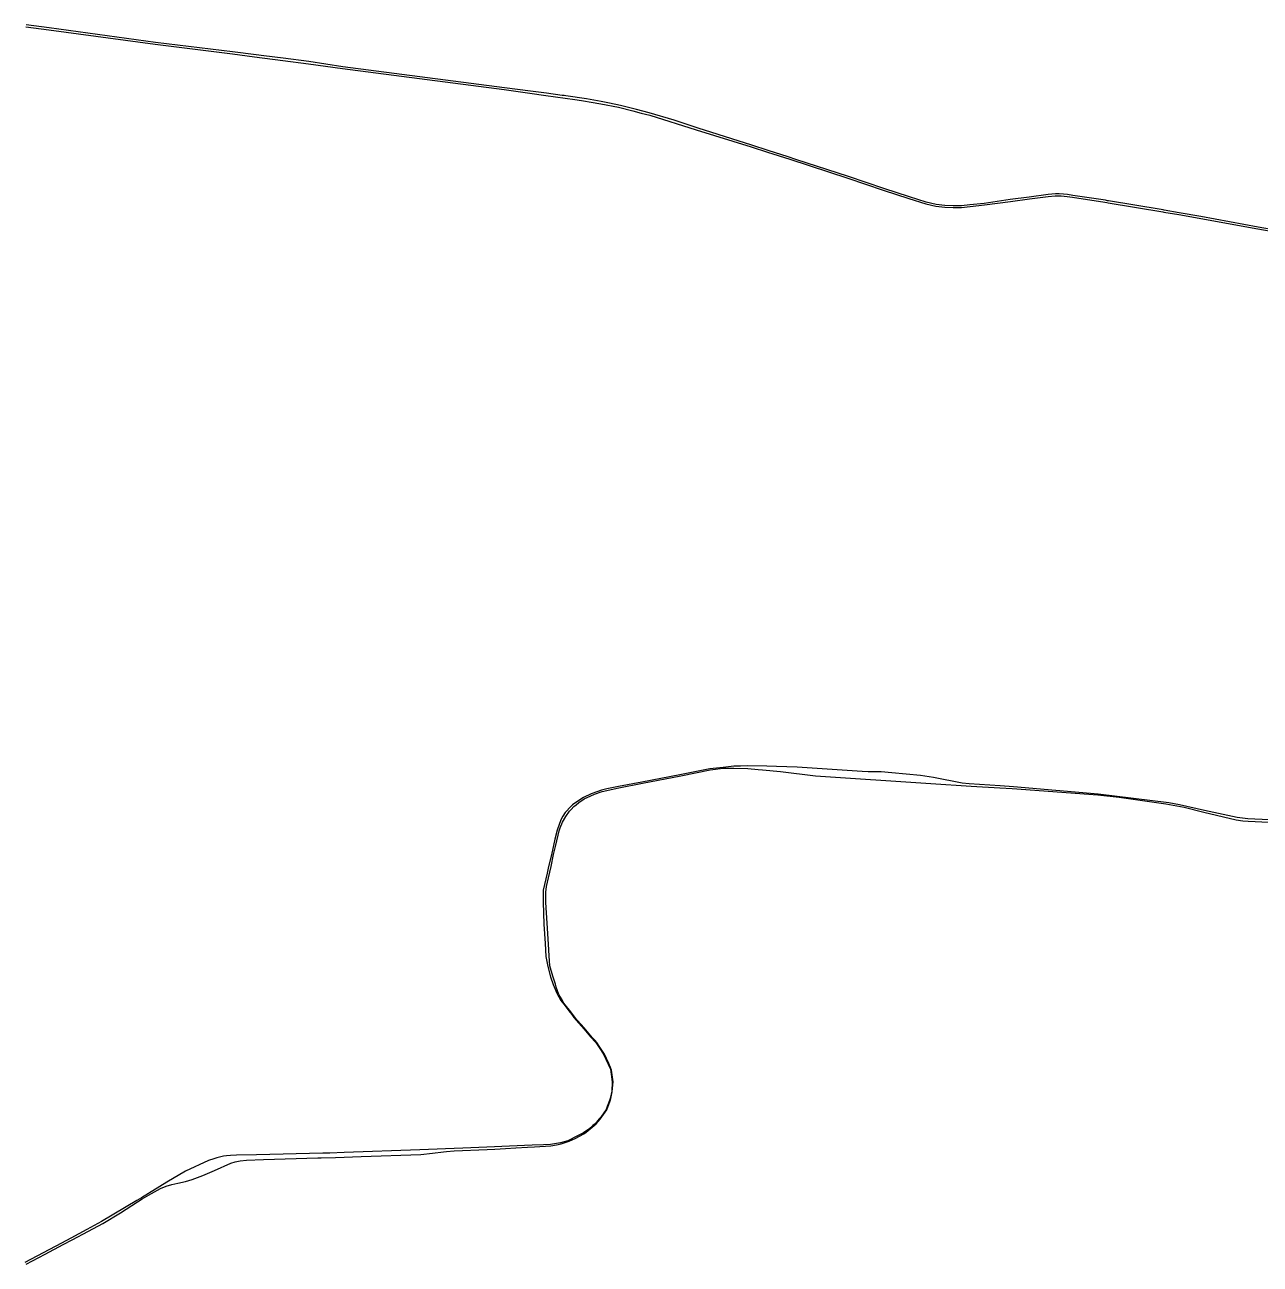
# Model space of a CAD drawing. Header units: metres. Extents: x 121.2 to 135.4, y 31 to 34.7.
# Drawn here: x 121.2925 to 121.3727, y 31.189 to 31.2695 of the extents above; entities that cross this region are included whole.
import ezdxf

# ---------------------------------------------------------------- set-up
doc = ezdxf.new("R2010")
doc.units = ezdxf.units.M
doc.layers.add('RAILWAYS', color=2, linetype='Continuous')

msp = doc.modelspace()

# ---------------------------------------------------------------- linework, layer by layer
at = {"layer": 'RAILWAYS'}
for points in [[(121.292527, 31.269389), (121.294019, 31.269193), (121.300927, 31.268271), (121.30596, 31.267632), (121.307387, 31.267441), (121.309235, 31.267204), (121.3109, 31.266993), (121.313106, 31.26668), (121.323608, 31.265311), (121.325284, 31.265071), (121.326319, 31.264932), (121.328197, 31.264667), (121.328639, 31.264603), (121.328764, 31.264585), (121.329258, 31.264501), (121.32988, 31.264388), (121.33103, 31.26416), (121.33196, 31.263922), (121.332505, 31.263783), (121.333061, 31.263643), (121.336071, 31.2627), (121.339652, 31.261581), (121.340711, 31.261244), (121.342172, 31.260781), (121.345946, 31.259553), (121.348221, 31.25877), (121.3499, 31.258229), (121.350995, 31.257894), (121.351649, 31.257743), (121.352228, 31.257665), (121.35277, 31.257642), (121.353328, 31.257656), (121.353886, 31.257711), (121.354806, 31.257809), (121.356509, 31.258032), (121.357735, 31.258199), (121.358961, 31.258367), (121.359406, 31.258408), (121.359803, 31.258404), (121.360181, 31.258371), (121.36053, 31.258328), (121.362628, 31.257995), (121.36277, 31.257972), (121.362848, 31.257959), (121.366393, 31.257363), (121.366467, 31.257351), (121.367433, 31.257189), (121.372565, 31.256259), (121.375049, 31.255826)], [(121.375074, 31.255932), (121.37259, 31.256365), (121.368865, 31.257057), (121.36746, 31.257304), (121.366497, 31.257475), (121.366416, 31.257489), (121.366303, 31.257509), (121.362878, 31.258079), (121.362813, 31.25809), (121.36267, 31.258114), (121.36055, 31.258434), (121.360213, 31.258486), (121.359943, 31.258517), (121.359669, 31.258531), (121.359432, 31.25853), (121.3592, 31.258518), (121.358958, 31.258493), (121.357711, 31.258326), (121.356479, 31.25816), (121.354789, 31.257915), (121.353871, 31.257818), (121.353319, 31.257764), (121.352772, 31.25775), (121.352242, 31.257773), (121.351675, 31.257849), (121.351033, 31.257997), (121.349944, 31.25833), (121.348265, 31.258872), (121.345969, 31.259658), (121.342556, 31.26077), (121.342063, 31.260937), (121.340755, 31.261345), (121.339704, 31.261688), (121.33621, 31.262792), (121.334643, 31.263316), (121.333038, 31.263807), (121.332195, 31.264023), (121.331174, 31.264277), (121.330448, 31.264438), (121.329905, 31.26454), (121.328956, 31.264706), (121.32762, 31.2649), (121.327495, 31.264918), (121.327374, 31.264935), (121.326346, 31.265075), (121.325318, 31.265215), (121.323627, 31.265418), (121.313125, 31.266787), (121.310924, 31.267128), (121.309255, 31.267348), (121.307993, 31.267511), (121.307488, 31.267572), (121.305965, 31.267761), (121.300946, 31.268378), (121.294051, 31.269322), (121.292544, 31.269522)], [(121.373317, 31.217853), (121.371919, 31.217907), (121.371232, 31.218003), (121.3691, 31.218461), (121.367485, 31.218813), (121.366789, 31.218957), (121.362194, 31.219527), (121.356707, 31.219984), (121.355833, 31.220052), (121.353809, 31.220189), (121.353373, 31.220235), (121.351503, 31.22059), (121.350651, 31.22072), (121.349726, 31.220823), (121.348799, 31.220908), (121.348093, 31.220962), (121.347252, 31.220975), (121.346869, 31.220983), (121.342645, 31.221262), (121.341295, 31.221314), (121.340679, 31.221344), (121.339397, 31.221362), (121.338967, 31.221343), (121.338539, 31.22133), (121.33783, 31.221251), (121.336974, 31.221159), (121.335014, 31.220783), (121.332545, 31.220295), (121.331041, 31.220014), (121.330277, 31.219859), (121.329934, 31.219778), (121.329628, 31.219676), (121.329249, 31.219532), (121.328764, 31.219293), (121.328334, 31.219013), (121.328056, 31.218818), (121.327843, 31.218632), (121.327671, 31.218442), (121.327578, 31.218324), (121.327416, 31.218096), (121.327289, 31.217852), (121.327052, 31.217171), (121.326895, 31.216584), (121.32668, 31.215577), (121.326495, 31.214817), (121.3264, 31.214385), (121.326139, 31.213278), (121.326131, 31.212502), (121.326186, 31.211066), (121.326264, 31.209818), (121.326321, 31.20897), (121.326447, 31.208314), (121.326623, 31.207655), (121.326787, 31.207147), (121.327028, 31.206589), (121.327282, 31.206108), (121.327561, 31.205758), (121.327807, 31.205427), (121.327998, 31.205192), (121.328139, 31.205002), (121.32845, 31.204643), (121.328802, 31.204241), (121.329221, 31.203743), (121.329564, 31.20337), (121.329769, 31.203054), (121.330066, 31.20261), (121.330367, 31.201972), (121.330519, 31.201642), (121.330628, 31.20083), (121.330593, 31.200215), (121.330483, 31.199741), (121.330455, 31.199597), (121.330309, 31.199219), (121.330231, 31.199016), (121.329881, 31.198522), (121.329789, 31.198407), (121.329513, 31.198097), (121.329359, 31.197976), (121.329098, 31.197753), (121.328754, 31.197502), (121.32838, 31.1973), (121.32775, 31.196992), (121.32727, 31.196851), (121.326625, 31.19675), (121.326167, 31.196736), (121.325418, 31.196708), (121.322484, 31.196573), (121.320913, 31.196509), (121.318125, 31.196399), (121.313216, 31.196223), (121.312281, 31.196187), (121.311821, 31.196175), (121.307512, 31.196079), (121.306218, 31.196048), (121.305831, 31.196033), (121.305575, 31.19602), (121.305363, 31.195992), (121.30512, 31.195933), (121.304932, 31.195886), (121.304743, 31.195825), (121.3044, 31.195697), (121.302903, 31.195012), (121.30169, 31.1943), (121.300044, 31.193288), (121.299736, 31.193099), (121.297448, 31.191736), (121.296487, 31.191228), (121.295457, 31.190667), (121.294841, 31.190337), (121.29246, 31.189073)], [(121.292543, 31.188967), (121.293779, 31.189627), (121.294959, 31.190239), (121.295547, 31.190556), (121.296588, 31.191119), (121.297527, 31.191621), (121.298684, 31.192304), (121.299781, 31.193032), (121.300092, 31.193225), (121.300683, 31.193572), (121.301287, 31.193889), (121.301643, 31.194042), (121.302022, 31.194156), (121.302394, 31.194242), (121.302911, 31.194353), (121.303337, 31.194465), (121.304022, 31.194722), (121.304792, 31.195066), (121.305844, 31.195536), (121.306128, 31.195621), (121.306448, 31.195685), (121.306855, 31.195737), (121.30797, 31.195778), (121.3115, 31.195873), (121.31172, 31.195878), (121.312654, 31.195898), (121.314311, 31.195958), (121.318181, 31.196106), (121.318956, 31.196175), (121.31967, 31.196265), (121.319853, 31.196283), (121.320357, 31.196332), (121.322493, 31.196418), (121.323001, 31.19644), (121.323692, 31.196486), (121.324357, 31.196523), (121.32512, 31.196565), (121.325571, 31.196601), (121.326642, 31.196671), (121.327011, 31.196725), (121.327304, 31.196795), (121.327825, 31.196955), (121.328217, 31.197139), (121.328787, 31.197443), (121.328928, 31.197541), (121.329581, 31.198089), (121.329854, 31.1984), (121.330269, 31.198994), (121.330493, 31.199575), (121.330529, 31.19974), (121.330629, 31.200173), (121.330682, 31.200828), (121.330582, 31.201579), (121.33052, 31.201752), (121.330405, 31.202002), (121.330119, 31.202618), (121.329823, 31.203069), (121.32963, 31.203383), (121.329505, 31.203518), (121.329333, 31.203705), (121.328912, 31.204194), (121.328635, 31.204533), (121.328334, 31.204853), (121.328198, 31.205024), (121.32787, 31.205448), (121.327753, 31.2056), (121.327486, 31.205944), (121.327367, 31.206149), (121.327152, 31.206488), (121.326985, 31.206971), (121.326931, 31.207166), (121.326768, 31.20769), (121.326577, 31.208362), (121.326532, 31.209015), (121.326488, 31.209773), (121.326408, 31.211139), (121.32632, 31.212479), (121.326311, 31.213152), (121.326361, 31.213507), (121.326487, 31.214083), (121.32665, 31.214821), (121.326819, 31.215591), (121.326967, 31.216202), (121.327179, 31.217143), (121.327235, 31.21733), (121.327395, 31.217707), (121.327605, 31.218068), (121.327856, 31.218413), (121.327956, 31.21852), (121.328138, 31.218708), (121.328275, 31.218829), (121.328456, 31.218974), (121.328794, 31.219203), (121.329227, 31.219418), (121.329484, 31.219522), (121.329976, 31.219688), (121.331063, 31.219934), (121.332604, 31.220234), (121.335089, 31.220717), (121.336998, 31.221096), (121.337828, 31.221197), (121.338533, 31.221199), (121.339428, 31.221175), (121.34012, 31.221123), (121.340384, 31.221102), (121.341567, 31.220982), (121.34384, 31.220712), (121.351332, 31.220211), (121.353939, 31.220031), (121.355816, 31.219924), (121.356606, 31.219876), (121.362188, 31.219477), (121.363571, 31.219317), (121.366599, 31.218886), (121.367782, 31.218662), (121.369073, 31.218354), (121.371158, 31.21785), (121.371607, 31.217782), (121.371938, 31.217757), (121.373296, 31.217698)]]:
    msp.add_lwpolyline(points, dxfattribs=at)

doc.saveas('drawing.dxf')
